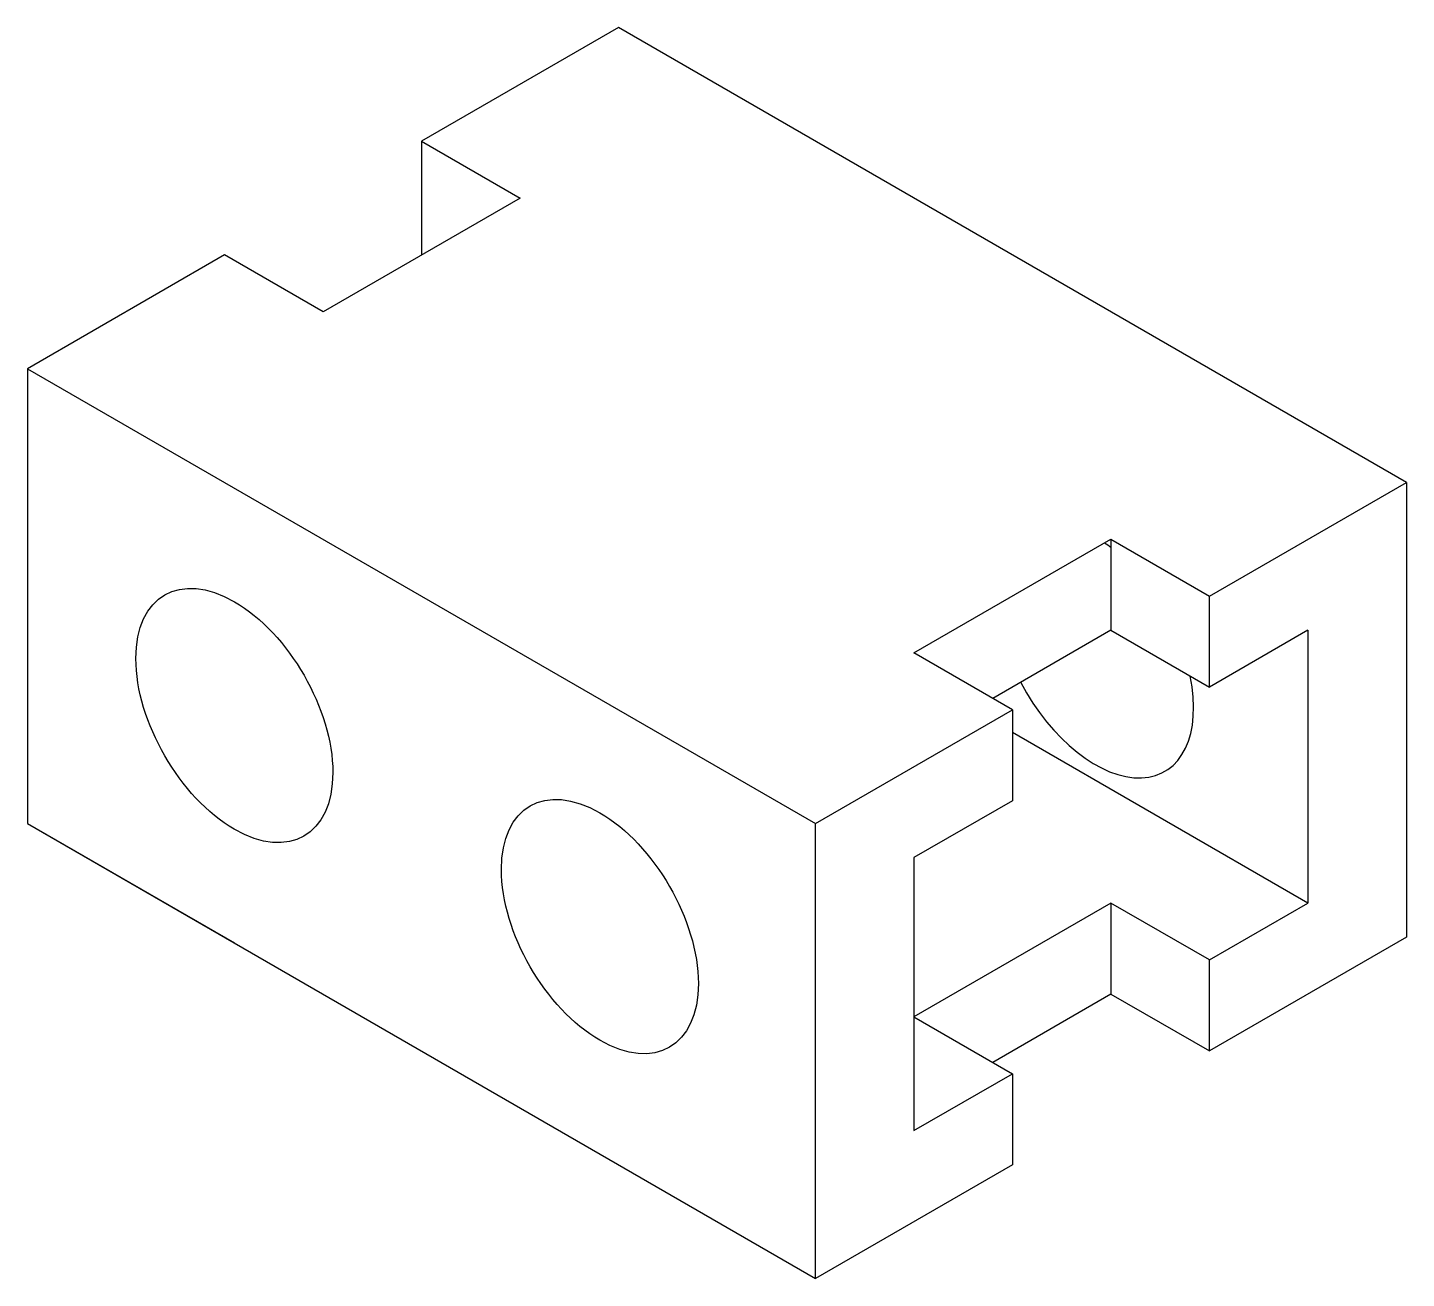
# Model space of a CAD drawing. Header units: millimetres. Extents: x 21854 to 21976, y 22540 to 22650.
import ezdxf

# ---------------------------------------------------------------- set-up
doc = ezdxf.new("R2010")
doc.units = ezdxf.units.MM

msp = doc.modelspace()

# ---------------------------------------------------------------- linework, layer by layer
for p, q in [((21906.39, 22650.47), (21889.07, 22640.47)), ((21975.67, 22610.47), (21906.39, 22650.47)), ((21889.07, 22640.47), (21897.73, 22635.47)), ((21889.07, 22640.47), (21889.07, 22630.47)), ((21897.73, 22635.47), (21880.41, 22625.47)), ((21871.75, 22630.47), (21854.43, 22620.47)), ((21880.41, 22625.47), (21871.75, 22630.47)), ((21854.43, 22620.47), (21923.71, 22580.47)), ((21854.43, 22620.47), (21854.43, 22580.47)), ((21958.35, 22600.47), (21975.67, 22610.47)), ((21975.67, 22610.47), (21975.67, 22570.47)), ((21932.37, 22595.47), (21949.69, 22605.47)), ((21949.69, 22605.47), (21958.35, 22600.47)), ((21949.69, 22605.47), (21949.69, 22597.47)), ((21958.35, 22592.47), (21958.35, 22600.47)), ((21949.69, 22597.47), (21939.3, 22591.47)), ((21949.69, 22597.47), (21958.35, 22592.47)), ((21967.01, 22597.47), (21958.35, 22592.47)), ((21967.01, 22597.47), (21967.01, 22573.47)), ((21941.03, 22590.47), (21932.37, 22595.47)), ((21923.71, 22580.47), (21941.03, 22590.47)), ((21941.03, 22590.47), (21941.03, 22582.47)), ((21967.01, 22573.47), (21941.03, 22588.47)), ((21941.03, 22582.47), (21932.37, 22577.47)), ((21854.43, 22580.47), (21923.71, 22540.47)), ((21854.43, 22580.47), (21872.61, 22569.97)), ((21923.71, 22540.47), (21923.71, 22580.47)), ((21932.37, 22577.47), (21932.37, 22553.47)), ((21949.69, 22573.47), (21932.37, 22563.47)), ((21958.35, 22568.47), (21949.69, 22573.47)), ((21949.69, 22573.47), (21949.69, 22565.47)), ((21958.35, 22568.47), (21967.01, 22573.47)), ((21975.67, 22570.47), (21958.35, 22560.47)), ((21958.35, 22560.47), (21958.35, 22568.47)), ((21949.69, 22565.47), (21939.3, 22559.47)), ((21949.69, 22565.47), (21958.35, 22560.47)), ((21932.37, 22563.47), (21941.03, 22558.47)), ((21932.37, 22553.47), (21941.03, 22558.47)), ((21941.03, 22558.47), (21941.03, 22550.47)), ((21941.03, 22550.47), (21923.71, 22540.47))]:
    msp.add_line(p, q)
for centre, start_param, end_param in [((21948.3, 22595.66), 8.477741, 8.543799), ((21872.61, 22589.97), 0.785398, 7.068583), ((21948.3, 22595.66), 4.641619, 7.332575), ((21904.75, 22571.41), 0.785398, 7.068583)]:
    msp.add_ellipse(centre, major_axis=(6.12, -10.61), ratio=0.57735, start_param=start_param, end_param=end_param)

doc.saveas('drawing.dxf')
